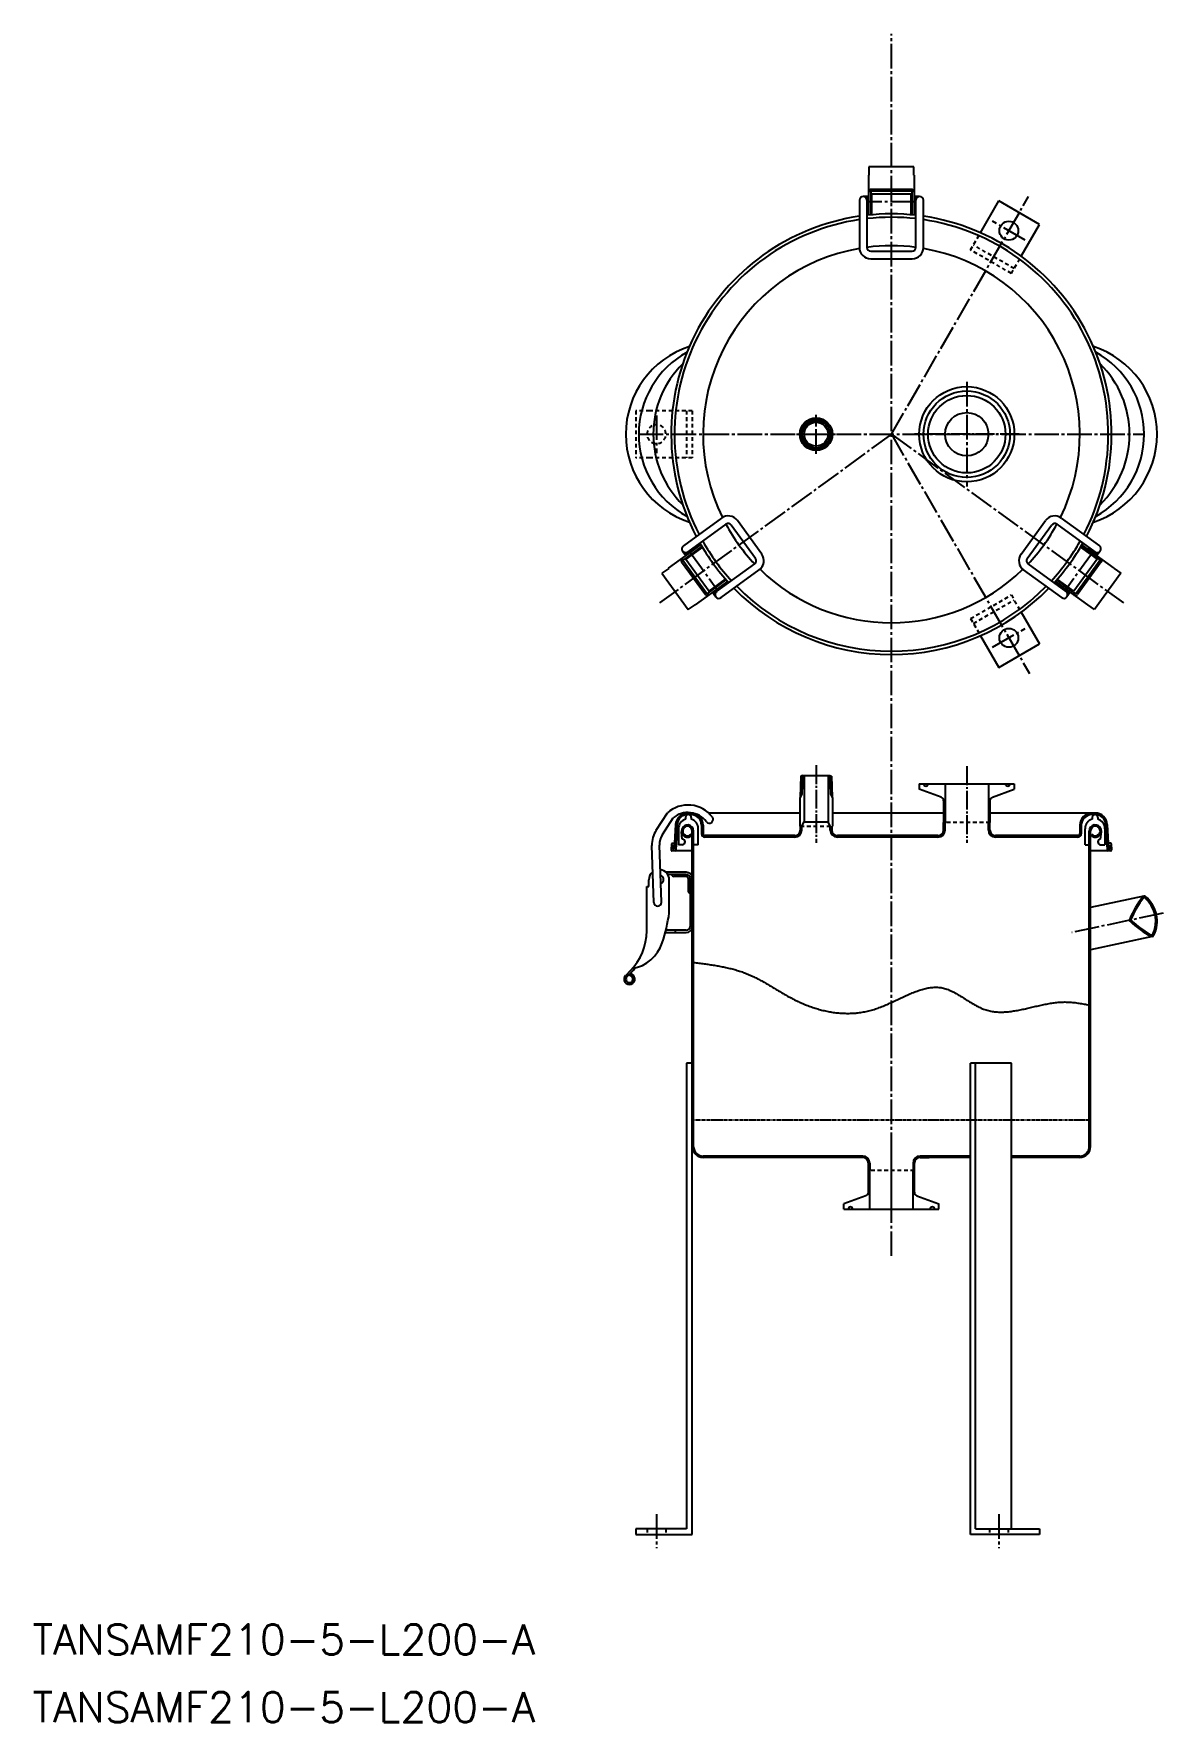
# Model space of a CAD drawing. Extents: x 158 to 757, y -214 to 681.
import ezdxf

# ---------------------------------------------------------------- set-up
doc = ezdxf.new("R2010")
doc.units = 0
for name, pattern in [('CENS', [13, 10, -1, 1, -1]), ('CENTER', [17.5, 13, -1.5, 1.5, -1.5]), ('DASHED', [3.5, 2, -1.5]), ('PHANTOM', [2.5, 1.25, -0.25, 0.25, -0.25, 0.25, -0.25])]:
    doc.linetypes.add(name, pattern=pattern)
doc.layers.get('0').update_dxf_attribs({"linetype": 'CONTINUOUS'})
doc.layers.add('CENTER', color=1, linetype='CENTER')
doc.styles.get("Standard").update_dxf_attribs({"font": 'txt.shx', "bigfont": '@extfont2.shx'})

msp = doc.modelspace()

# ---------------------------------------------------------------- linework, layer by layer
at = {"color": 7, "linetype": 'CONTINUOUS'}
for p, q in [((625.08, 610.79), (601.28, 610.79)), ((601.28, 610.79), (601.28, 606.36)), ((625.08, 606.36), (625.08, 610.79)), ((601.18, 585.16), (601.18, 606.36)), ((601.28, 606.36), (601.18, 606.36)), ((625.18, 606.36), (625.08, 606.36)), ((625.18, 606.36), (625.18, 585.16)), ((596.18, 592.99), (596.18, 567.99)), ((601.18, 594.99), (598.18, 594.99)), ((600.18, 592.99), (600.18, 567.99)), ((600.48, 594.44), (600.48, 589.94)), ((601.18, 594.44), (600.48, 594.44)), ((602.18, 597.59), (601.18, 597.59)), ((624.18, 597.79), (602.18, 597.79)), ((602.18, 597.79), (602.18, 585.26)), ((602.68, 594.19), (602.18, 594.19)), ((623.93, 598.79), (602.43, 598.79)), ((623.68, 596.19), (602.68, 596.19)), ((602.68, 596.19), (602.68, 585.31)), ((623.68, 585.31), (623.68, 596.19)), ((624.18, 594.19), (623.68, 594.19)), ((624.18, 585.26), (624.18, 597.79)), ((625.18, 597.59), (624.18, 597.59)), ((628.18, 594.99), (625.18, 594.99)), ((625.18, 594.94), (625.88, 594.94)), ((625.88, 594.94), (625.88, 589.44)), ((626.18, 567.99), (626.18, 592.99)), ((630.18, 567.99), (630.18, 592.99)), ((660.46, 575.79), (670.21, 592.66)), ((691.86, 580.16), (670.21, 592.66)), ((600.48, 590.99), (600.18, 590.99)), ((600.48, 589.94), (601.18, 589.94)), ((602.68, 590.19), (602.18, 590.19)), ((624.18, 590.19), (623.68, 590.19)), ((625.88, 589.44), (625.18, 589.44)), ((625.88, 590.99), (626.18, 590.99)), ((682.05, 563.33), (691.86, 580.16)), ((602.18, 565.99), (624.18, 565.99)), ((602.18, 561.99), (624.18, 561.99)), ((523.02, 424.4), (502.79, 409.7)), ((525.37, 421.16), (505.14, 406.47)), ((544.33, 405.27), (531.4, 423.07)), ((682.03, 405.27), (694.97, 423.07)), ((701, 421.16), (721.22, 406.47)), ((703.35, 424.4), (723.57, 409.7)), ((541.09, 402.92), (528.16, 420.72)), ((685.27, 402.92), (698.2, 420.72)), ((494.92, 397.8), (512.06, 410.26)), ((502.35, 406.91), (504.11, 404.48)), ((512.57, 409.39), (502.43, 402.03)), ((503.74, 405.08), (508.19, 408.31)), ((504.15, 404.51), (503.74, 405.08)), ((512.83, 408.96), (504.02, 402.56)), ((505.35, 404.14), (505.64, 403.74)), ((506.94, 407.4), (506.76, 407.64)), ((508.19, 408.31), (508.6, 407.74)), ((508.58, 406.49), (508.88, 406.09)), ((713.53, 408.96), (722.34, 402.56)), ((713.79, 409.39), (723.93, 402.03)), ((731.44, 397.8), (714.3, 410.26)), ((717.78, 406.49), (717.49, 406.09)), ((718.17, 408.31), (717.76, 407.74)), ((722.62, 405.08), (718.17, 408.31)), ((719.43, 407.4), (719.6, 407.64)), ((721.02, 404.14), (720.72, 403.74)), ((722.21, 404.51), (722.62, 405.08)), ((724.01, 406.91), (722.25, 404.48)), ((494.98, 397.72), (491.39, 395.11)), ((491.39, 395.11), (505.38, 375.86)), ((494.92, 397.8), (494.98, 397.72)), ((501.77, 401.24), (514.41, 383.84)), ((502.01, 402.95), (502.59, 402.15)), ((502.43, 402.03), (515.36, 384.23)), ((504.02, 402.56), (516.36, 385.57)), ((520.42, 385.43), (540.65, 400.13)), ((522.77, 382.2), (543, 396.89)), ((703.59, 382.2), (683.36, 396.89)), ((705.94, 385.43), (685.71, 400.13)), ((722.34, 402.56), (710, 385.57)), ((723.93, 402.03), (711, 384.23)), ((724.59, 401.24), (711.95, 383.84)), ((734.98, 395.11), (720.99, 375.86)), ((724.35, 402.95), (723.77, 402.15)), ((731.44, 397.8), (731.38, 397.72)), ((731.38, 397.72), (734.98, 395.11)), ((526.17, 390.84), (509.03, 378.39)), ((515.36, 384.23), (525.5, 391.59)), ((516.36, 385.57), (525.17, 391.97)), ((517.98, 386.75), (518.28, 386.35)), ((518.66, 385.39), (519.07, 384.82)), ((519.07, 384.82), (522.71, 387.47)), ((521.22, 389.1), (521.51, 388.7)), ((521.86, 386.85), (522.04, 386.61)), ((522.71, 387.47), (522.3, 388.03)), ((700.19, 390.84), (717.34, 378.39)), ((711, 384.23), (700.86, 391.59)), ((710, 385.57), (701.19, 391.97)), ((703.65, 387.47), (704.06, 388.03)), ((707.29, 384.82), (703.65, 387.47)), ((704.5, 386.85), (704.32, 386.61)), ((705.14, 389.1), (704.85, 388.7)), ((707.7, 385.39), (707.29, 384.82)), ((708.38, 386.75), (708.09, 386.35)), ((505.38, 375.86), (508.97, 378.47)), ((508.97, 378.47), (509.03, 378.39)), ((515.53, 384.35), (516.11, 383.54)), ((518.22, 385.07), (519.98, 382.64)), ((708.14, 385.07), (706.38, 382.64)), ((710.84, 384.35), (710.25, 383.54)), ((717.39, 378.47), (717.34, 378.39)), ((720.99, 375.86), (717.39, 378.47)), ((682.13, 374.47), (691.86, 357.62)), ((660.46, 362), (670.21, 345.12)), ((670.21, 345.12), (691.86, 357.62)), ((565.03, 287.48), (564.69, 276.32)), ((565.9, 287.93), (565.03, 287.48)), ((565.9, 287.93), (580.46, 287.93)), ((566.83, 287.93), (566.83, 263.18)), ((579.53, 287.93), (579.53, 263.18)), ((580.46, 287.93), (581.33, 287.48)), ((581.33, 287.48), (581.68, 276.32)), ((565.59, 277.88), (564.53, 276.05)), ((580.77, 277.88), (581.83, 276.05)), ((627.93, 283.43), (678.43, 283.43)), ((627.93, 283.43), (627.93, 280.58)), ((639.57, 276.35), (627.93, 280.58)), ((641.68, 283.43), (641.68, 262.93)), ((664.68, 283.43), (664.68, 262.93)), ((666.8, 276.35), (678.43, 280.58)), ((678.43, 283.43), (678.43, 280.58)), ((564.53, 276.05), (564.53, 260.93)), ((581.83, 276.05), (581.83, 260.93)), ((640.88, 274.47), (640.88, 262.93)), ((665.48, 274.47), (665.48, 262.93)), ((488.28, 258.78), (494.28, 268.03)), ((491.63, 256.61), (497.32, 265.37)), ((498.6, 261.77), (497.92, 248.73)), ((499.4, 261.73), (498.69, 248.31)), ((503.93, 265.63), (503.93, 264.63)), ((507.6, 267.93), (505.09, 267.93)), ((506.68, 267.13), (505.09, 267.13)), ((506.93, 265.63), (506.93, 264.63)), ((512.38, 261.43), (512.38, 256.93)), ((513.18, 261.43), (513.18, 256.93)), ((564.53, 267.93), (516.14, 267.93)), ((564.83, 260.93), (564.83, 258.93)), ((565.63, 260.93), (566.83, 263.18)), ((565.63, 258.93), (565.63, 260.93)), ((566.83, 263.18), (579.53, 263.18)), ((580.73, 260.93), (579.53, 263.18)), ((580.73, 258.93), (580.73, 260.93)), ((581.53, 260.93), (581.53, 258.93)), ((640.88, 267.93), (581.83, 267.93)), ((640.88, 258.93), (640.88, 262.93)), ((641.68, 258.93), (641.68, 262.93)), ((664.68, 258.93), (664.68, 262.93)), ((721.27, 267.93), (665.48, 267.93)), ((665.48, 258.93), (665.48, 262.93)), ((713.18, 261.43), (713.18, 256.93)), ((713.98, 261.43), (713.98, 256.93)), ((719.68, 267.13), (721.27, 267.13)), ((719.73, 265.63), (719.73, 264.63)), ((722.73, 265.63), (722.73, 264.63)), ((726.96, 261.73), (727.67, 248.31)), ((727.76, 261.77), (728.45, 248.73)), ((496.46, 251.55), (496.29, 248.35)), ((496.86, 251.93), (497.66, 251.93)), ((497.24, 251.13), (497.11, 248.73)), ((500.18, 259.6), (500.18, 251.13)), ((502.13, 251.13), (500.18, 251.13)), ((502.13, 254.13), (501.7, 258.03)), ((507.48, 256.37), (506.93, 256.8)), ((507.48, 90.93), (507.48, 258.38)), ((508.18, 90.93), (508.18, 258.38)), ((510.68, 251.13), (508.18, 251.13)), ((510.68, 251.13), (510.68, 259.6)), ((561.83, 255.93), (514.18, 255.93)), ((561.83, 255.13), (514.18, 255.13)), ((561.83, 255.93), (553.18, 255.93)), ((584.53, 255.93), (593.18, 255.93)), ((637.88, 255.93), (584.53, 255.93)), ((637.88, 255.13), (584.53, 255.13)), ((712.18, 255.93), (668.48, 255.93)), ((712.18, 255.13), (668.48, 255.13)), ((715.98, 251.13), (715.98, 259.6)), ((715.98, 251.13), (718.18, 251.13)), ((718.18, 90.93), (718.18, 258.38)), ((718.88, 90.93), (718.88, 258.38)), ((718.88, 256.37), (719.43, 256.8)), ((724.23, 254.13), (724.66, 258.03)), ((724.23, 251.13), (726.48, 251.13)), ((726.48, 259.6), (726.48, 251.13)), ((729.5, 251.93), (728.7, 251.93)), ((729.12, 251.13), (729.25, 248.73)), ((729.9, 251.55), (730.07, 248.35)), ((487.08, 220.47), (486.03, 250.67)), ((491.08, 220.61), (490.03, 250.81)), ((507.48, 247.93), (496.69, 247.93)), ((497.11, 248.73), (497.92, 248.73)), ((497.18, 249.93), (497.98, 249.93)), ((729.67, 247.93), (718.88, 247.93)), ((729.18, 249.93), (728.38, 249.93)), ((729.25, 248.73), (728.45, 248.73)), ((504.28, 236.54), (493.46, 236.54)), ((504.28, 235.34), (494.49, 235.34)), ((504.28, 234.34), (497.78, 234.34)), ((505.28, 233.34), (505.28, 226.84)), ((506.28, 233.34), (506.28, 207.74)), ((483.28, 205.4), (483.28, 228.94)), ((483.28, 228.94), (484.48, 228.94)), ((484.48, 228.94), (484.48, 232.54)), ((495.28, 214.94), (495.28, 232.54)), ((747.12, 223.88), (718.88, 217.88)), ((493.13, 204.54), (504.28, 204.54)), ((504.28, 205.74), (493.43, 205.74)), ((498.48, 205.74), (498.48, 204.54)), ((751.69, 202.36), (718.88, 195.39)), ((474.49, 184.19), (472.12, 181.81)), ((475.2, 183.48), (472.82, 181.1)), ((474.36, 182.63), (474.28, 181.64)), ((504.48, 135.23), (504.48, -111.77)), ((507.48, 135.23), (504.48, 135.23)), ((507.48, -114.77), (507.48, 135.23)), ((655.21, -114.77), (655.21, 135.23)), ((676.86, 135.23), (655.21, 135.23)), ((657.81, -111.77), (657.81, 135.23)), ((676.86, -111.77), (676.86, 135.23)), ((597.98, 85.93), (513.18, 85.93)), ((597.98, 85.23), (513.18, 85.23)), ((597.98, 85.93), (593.18, 85.93)), ((597.98, 85.23), (593.18, 85.23)), ((600.98, 78.23), (600.98, 82.23)), ((601.68, 82.23), (601.68, 78.23)), ((624.68, 82.23), (624.68, 78.23)), ((625.38, 78.23), (625.38, 82.23)), ((633.18, 85.93), (628.38, 85.93)), ((655.21, 85.93), (628.38, 85.93)), ((628.38, 85.23), (633.18, 85.23)), ((655.21, 85.23), (628.38, 85.23)), ((713.18, 85.93), (676.86, 85.93)), ((713.18, 85.23), (676.86, 85.23)), ((600.98, 66.73), (600.98, 78.23)), ((601.68, 57.73), (601.68, 78.23)), ((624.68, 57.73), (624.68, 78.23)), ((625.38, 66.73), (625.38, 78.23)), ((599.67, 64.85), (587.93, 60.58)), ((626.7, 64.85), (638.43, 60.58)), ((587.93, 57.73), (587.93, 60.58)), ((587.93, 57.73), (638.43, 57.73)), ((638.43, 57.73), (638.43, 60.58)), ((504.48, -111.77), (477.48, -111.77)), ((477.48, -111.77), (477.48, -114.77)), ((477.48, -114.77), (507.48, -114.77)), ((691.86, -114.77), (655.21, -114.77)), ((657.81, -111.77), (691.86, -111.77)), ((691.86, -111.77), (691.86, -114.77))]:
    msp.add_line(p, q, dxfattribs=at)
at = {"color": 3, "linetype": 'DASHED'}
for p, q in [((655.21, 566.68), (660.46, 575.79)), ((676.86, 554.18), (655.21, 566.68)), ((678.36, 556.78), (656.71, 569.28)), ((676.86, 554.18), (682.05, 563.33)), ((484.99, 481.38), (477.48, 481.38)), ((477.48, 481.38), (477.48, 456.38)), ((507.48, 481.38), (484.99, 481.38)), ((504.48, 481.38), (504.48, 456.38)), ((507.48, 481.38), (507.48, 456.38)), ((484.99, 456.38), (477.48, 456.38)), ((507.48, 456.38), (484.99, 456.38)), ((655.21, 371.11), (676.86, 383.61)), ((656.71, 368.51), (678.36, 381.01)), ((676.86, 383.61), (682.11, 374.5)), ((655.21, 371.11), (660.46, 362)), ((564.83, 260.93), (581.53, 260.93)), ((665.48, 262.93), (640.88, 262.93)), ((625.38, 78.23), (600.98, 78.23)), ((483.48, -111.77), (483.48, -114.77)), ((493.48, -111.77), (493.48, -114.77)), ((665.21, -111.77), (665.21, -114.77)), ((675.21, -111.77), (675.21, -114.77))]:
    msp.add_line(p, q, dxfattribs=at)
at = {"color": 1, "linetype": 'CENTER'}
for p, q in [((653.18, 496.67), (653.18, 441.12)), ((573.18, 458.51), (573.18, 479.27))]:
    msp.add_line(p, q, dxfattribs=at)
at = {"color": 1, "linetype": 'CENS'}
for p, q in [((562.8, 468.89), (583.56, 468.89)), ((680.96, 468.89), (625.41, 468.89)), ((573.18, 293.29), (573.18, 252.16)), ((653.18, 292.72), (653.18, 252.16))]:
    msp.add_line(p, q, dxfattribs=at)
at = {"color": 3, "linetype": 'CONTINUOUS'}
for p, q in [((565.9, 287.93), (565.59, 277.88)), ((580.46, 287.93), (580.77, 277.88))]:
    msp.add_line(p, q, dxfattribs=at)
at = {"color": 3, "linetype": 'PHANTOM'}
msp.add_line((507.48, 105.23), (718.88, 105.23), dxfattribs=at)
at = {"color": 3}
msp.add_polyline3d([(508.18, 188.66, 0), (508.88, 188.58, 0), (509.57, 188.49, 0), (510.27, 188.4, 0), (510.96, 188.31, 0), (511.65, 188.22, 0), (512.35, 188.13, 0), (513.04, 188.04, 0), (513.74, 187.95, 0), (514.43, 187.86, 0), (515.12, 187.76, 0), (515.81, 187.67, 0), (516.5, 187.57, 0), (517.19, 187.47, 0), (517.88, 187.36, 0), (518.56, 187.25, 0), (519.25, 187.14, 0), (519.93, 187.03, 0), (520.62, 186.92, 0), (521.3, 186.8, 0), (521.98, 186.67, 0), (522.66, 186.55, 0), (523.34, 186.42, 0), (524.01, 186.28, 0), (524.69, 186.14, 0), (525.36, 186, 0), (526.03, 185.85, 0), (526.7, 185.7, 0), (527.36, 185.54, 0), (528.03, 185.38, 0), (528.69, 185.21, 0), (529.35, 185.03, 0), (530, 184.85, 0), (530.66, 184.66, 0), (531.31, 184.47, 0), (531.96, 184.27, 0), (532.61, 184.06, 0), (533.25, 183.85, 0), (533.89, 183.63, 0), (534.53, 183.4, 0), (535.16, 183.17, 0), (535.8, 182.93, 0), (536.42, 182.68, 0), (537.05, 182.42, 0), (537.67, 182.15, 0), (538.29, 181.88, 0), (538.91, 181.6, 0), (539.52, 181.31, 0), (540.14, 181.02, 0), (540.75, 180.72, 0), (541.35, 180.42, 0), (541.96, 180.11, 0), (542.56, 179.8, 0), (543.17, 179.48, 0), (543.77, 179.16, 0), (544.37, 178.83, 0), (544.96, 178.5, 0), (545.56, 178.16, 0), (546.16, 177.82, 0), (546.75, 177.48, 0), (547.35, 177.14, 0), (547.94, 176.79, 0), (548.53, 176.44, 0), (549.12, 176.09, 0), (549.72, 175.74, 0), (550.31, 175.39, 0), (550.9, 175.04, 0), (551.5, 174.68, 0), (552.09, 174.33, 0), (552.69, 173.97, 0), (553.28, 173.62, 0), (553.88, 173.27, 0), (554.47, 172.91, 0), (555.07, 172.56, 0), (555.67, 172.21, 0), (556.27, 171.87, 0), (556.88, 171.52, 0), (557.48, 171.18, 0), (558.09, 170.84, 0), (558.69, 170.5, 0), (559.3, 170.17, 0), (559.92, 169.84, 0), (560.53, 169.51, 0), (561.15, 169.19, 0), (561.77, 168.87, 0), (562.39, 168.56, 0), (563.02, 168.25, 0), (563.65, 167.95, 0), (564.28, 167.66, 0), (564.92, 167.37, 0), (565.56, 167.08, 0), (566.2, 166.8, 0), (566.84, 166.53, 0), (567.49, 166.26, 0), (568.14, 166, 0), (568.8, 165.75, 0), (569.45, 165.5, 0), (570.11, 165.26, 0), (570.77, 165.03, 0), (571.44, 164.81, 0), (572.1, 164.59, 0), (572.77, 164.37, 0), (573.44, 164.17, 0), (574.11, 163.97, 0), (574.79, 163.78, 0), (575.46, 163.6, 0), (576.14, 163.42, 0), (576.82, 163.25, 0), (577.5, 163.09, 0), (578.19, 162.94, 0), (578.87, 162.79, 0), (579.56, 162.66, 0), (580.25, 162.53, 0), (580.94, 162.41, 0), (581.63, 162.3, 0), (582.32, 162.2, 0), (583.02, 162.1, 0), (583.71, 162.02, 0), (584.41, 161.94, 0), (585.1, 161.87, 0), (585.8, 161.81, 0), (586.5, 161.76, 0), (587.2, 161.72, 0), (587.9, 161.69, 0), (588.6, 161.67, 0), (589.3, 161.66, 0), (590, 161.65, 0), (590.7, 161.66, 0), (591.4, 161.68, 0), (592.11, 161.7, 0), (592.81, 161.74, 0), (593.51, 161.78, 0), (594.21, 161.84, 0), (594.91, 161.91, 0), (595.62, 161.99, 0), (596.32, 162.07, 0), (597.02, 162.17, 0), (597.72, 162.28, 0), (598.42, 162.4, 0), (599.12, 162.53, 0), (599.82, 162.68, 0), (600.52, 162.83, 0), (601.22, 163, 0), (601.91, 163.17, 0), (602.61, 163.36, 0), (603.3, 163.56, 0), (604, 163.77, 0), (604.69, 163.99, 0), (605.38, 164.22, 0), (606.08, 164.47, 0), (606.76, 164.72, 0), (607.45, 164.98, 0), (608.14, 165.25, 0), (608.83, 165.53, 0), (609.51, 165.81, 0), (610.2, 166.1, 0), (610.88, 166.4, 0), (611.56, 166.7, 0), (612.24, 167, 0), (612.92, 167.31, 0), (613.6, 167.62, 0), (614.27, 167.94, 0), (614.95, 168.25, 0), (615.62, 168.57, 0), (616.3, 168.88, 0), (616.97, 169.2, 0), (617.64, 169.52, 0), (618.31, 169.83, 0), (618.97, 170.15, 0), (619.64, 170.46, 0), (620.3, 170.76, 0), (620.97, 171.07, 0), (621.63, 171.37, 0), (622.29, 171.66, 0), (622.95, 171.95, 0), (623.61, 172.23, 0), (624.26, 172.5, 0), (624.92, 172.77, 0), (625.57, 173.03, 0), (626.22, 173.27, 0), (626.87, 173.51, 0), (627.52, 173.74, 0), (628.17, 173.96, 0), (628.82, 174.17, 0), (629.46, 174.36, 0), (630.1, 174.54, 0), (630.75, 174.71, 0), (631.39, 174.86, 0), (632.02, 175, 0), (632.66, 175.12, 0), (633.3, 175.23, 0), (633.93, 175.32, 0), (634.56, 175.4, 0), (635.19, 175.45, 0), (635.82, 175.49, 0), (636.45, 175.51, 0), (637.07, 175.5, 0), (637.7, 175.48, 0), (638.32, 175.44, 0), (638.94, 175.37, 0), (639.56, 175.29, 0), (640.17, 175.18, 0), (640.79, 175.04, 0), (641.4, 174.88, 0), (642.01, 174.7, 0), (642.62, 174.5, 0), (643.23, 174.28, 0), (643.84, 174.03, 0), (644.45, 173.77, 0), (645.05, 173.49, 0), (645.66, 173.2, 0), (646.26, 172.89, 0), (646.86, 172.57, 0), (647.47, 172.24, 0), (648.07, 171.9, 0), (648.67, 171.54, 0), (649.27, 171.18, 0), (649.88, 170.81, 0), (650.48, 170.44, 0), (651.08, 170.06, 0), (651.69, 169.68, 0), (652.29, 169.3, 0), (652.9, 168.91, 0), (653.5, 168.53, 0), (654.11, 168.15, 0), (654.72, 167.77, 0), (655.33, 167.4, 0), (655.94, 167.03, 0), (656.55, 166.66, 0), (657.16, 166.31, 0), (657.78, 165.96, 0), (658.39, 165.62, 0), (659.01, 165.3, 0), (659.64, 164.99, 0), (660.26, 164.69, 0), (660.89, 164.41, 0), (661.51, 164.14, 0), (662.15, 163.9, 0), (662.78, 163.67, 0), (663.42, 163.46, 0), (664.06, 163.27, 0), (664.7, 163.1, 0), (665.35, 162.94, 0), (665.99, 162.81, 0), (666.64, 162.7, 0), (667.3, 162.6, 0), (667.95, 162.52, 0), (668.61, 162.45, 0), (669.27, 162.4, 0), (669.94, 162.36, 0), (670.6, 162.34, 0), (671.27, 162.34, 0), (671.94, 162.34, 0), (672.61, 162.36, 0), (673.28, 162.39, 0), (673.96, 162.43, 0), (674.64, 162.49, 0), (675.32, 162.55, 0), (675.99, 162.63, 0), (676.68, 162.71, 0), (677.36, 162.81, 0), (678.05, 162.91, 0), (678.73, 163.02, 0), (679.42, 163.13, 0), (680.11, 163.26, 0), (680.8, 163.39, 0), (681.49, 163.52, 0), (682.18, 163.66, 0), (682.88, 163.81, 0), (683.57, 163.96, 0), (684.27, 164.11, 0), (684.97, 164.27, 0), (685.66, 164.43, 0), (686.36, 164.59, 0), (687.06, 164.75, 0), (687.76, 164.91, 0), (688.46, 165.08, 0), (689.16, 165.24, 0), (689.86, 165.4, 0), (690.56, 165.56, 0), (691.26, 165.72, 0), (691.96, 165.88, 0), (692.66, 166.03, 0), (693.36, 166.19, 0), (694.06, 166.33, 0), (694.76, 166.47, 0), (695.46, 166.61, 0), (696.16, 166.74, 0), (696.86, 166.87, 0), (697.56, 166.98, 0), (698.26, 167.1, 0), (698.96, 167.2, 0), (699.66, 167.29, 0), (700.36, 167.38, 0), (701.05, 167.46, 0), (701.75, 167.52, 0), (702.44, 167.58, 0), (703.14, 167.62, 0), (703.83, 167.66, 0), (704.52, 167.68, 0), (705.21, 167.69, 0), (705.9, 167.68, 0), (706.59, 167.66, 0), (707.28, 167.63, 0), (707.96, 167.59, 0), (708.65, 167.54, 0), (709.33, 167.48, 0), (710.02, 167.41, 0), (710.7, 167.33, 0), (711.38, 167.24, 0), (712.06, 167.15, 0), (712.74, 167.05, 0), (713.42, 166.94, 0), (714.1, 166.84, 0), (714.78, 166.72, 0), (715.46, 166.61, 0), (716.14, 166.49, 0), (716.82, 166.38, 0), (717.5, 166.26, 0), (718.18, 166.14, 0)], dxfattribs=at)
at = {"color": 7, "linetype": 'CONTINUOUS'}
for centre, radius in [((675.53, 576.89), 5), ((653.18, 468.89), 25.25), ((653.18, 468.89), 22.95), ((653.18, 468.89), 20.55), ((573.18, 468.89), 8.65), ((573.18, 468.89), 8.15), ((573.18, 468.89), 6.35), ((653.18, 468.89), 11.5), ((675.53, 360.9), 5)]:
    msp.add_circle(centre, radius, dxfattribs=at)
at = {"color": 3, "linetype": 'CONTINUOUS'}
msp.add_circle((573.18, 468.89), 7.3, dxfattribs=at)
at = {"color": 7, "linetype": 'CONTINUOUS'}
for centre, radius, start, end in [((598.18, 592.99), 2, 0, 180), ((602.43, 597.54), 1.25, 90, 180), ((623.93, 597.54), 1.25, 0, 90), ((628.18, 592.99), 2, 0, 180), ((613.18, 468.89), 116.89, 98.3627, 207.6373), ((613.18, 468.89), 115.12, 98.49206, 207.50794), ((613.18, 468.89), 116.89, 83.61446, 96.38554), ((613.18, 468.89), 115.12, 83.51599, 96.48401), ((613.18, 468.89), 116.89, 332.3627, 81.6373), ((613.18, 468.89), 115.12, 332.49206, 81.50794), ((613.18, 468.89), 100, 99.77307, 206.22693), ((602.18, 567.99), 6, 180, 270), ((613.18, 468.89), 100, 82.53041, 97.46959), ((602.18, 567.99), 2, 180, 270), ((624.18, 567.99), 6, 270, 0), ((624.18, 567.99), 2, 270, 0), ((613.18, 468.89), 100, 333.77307, 80.22693), ((521.19, 468.89), 49.01, 108.08021, 251.91979), ((528.83, 468.89), 49.79, 118.962, 241.038), ((705.17, 468.89), 49.01, 288.08021, 71.91979), ((697.53, 468.89), 49.79, 298.962, 61.038), ((539.15, 468.89), 52.39, 134.50041, 225.49959), ((687.22, 468.89), 52.39, 314.50041, 45.49959), ((526.54, 419.54), 6, 36, 126), ((613.18, 468.89), 100, 208.53041, 223.46959), ((526.54, 419.54), 2, 36, 126), ((613.18, 468.89), 100, 316.53041, 331.46959), ((699.82, 419.54), 6, 54, 144), ((699.82, 419.54), 2, 54, 144), ((613.18, 468.89), 115.12, 209.51599, 222.48401), ((613.18, 468.89), 115.12, 317.51599, 330.48401), ((503.97, 408.09), 2, 126, 306), ((613.18, 468.89), 116.89, 209.61446, 222.38554), ((539.47, 401.75), 6, 306, 36), ((686.89, 401.75), 6, 144, 234), ((613.18, 468.89), 116.89, 317.61446, 330.38554), ((722.4, 408.09), 2, 234, 54), ((502.78, 401.97), 1.25, 126, 216), ((539.47, 401.75), 2, 306, 36), ((613.18, 468.89), 100, 225.77307, 314.22693), ((686.89, 401.75), 2, 144, 234), ((723.58, 401.97), 1.25, 324, 54), ((521.6, 383.81), 2, 126, 306), ((613.18, 468.89), 116.89, 224.3627, 315.6373), ((613.18, 468.89), 115.12, 224.49206, 315.50794), ((704.76, 383.81), 2, 234, 54), ((515.42, 384.58), 1.25, 216, 306), ((710.94, 384.58), 1.25, 234, 324), ((631.43, 283.43), 1.2, 180, 0), ((674.93, 283.43), 1.2, 180, 0), ((505.16, 255.84), 16.34, 37.30164, 131.74202), ((638.88, 274.47), 2, 0, 70), ((667.48, 274.47), 2, 110, 180), ((505.16, 255.84), 12.34, 37.30164, 129.42482), ((505.09, 261.43), 6.5, 90, 177), ((505.09, 261.43), 5.7, 90, 177), ((505.43, 259.6), 5.25, 106.60155, 180), ((504.93, 258.38), 3.25, 0, 321.68512), ((504.93, 258.38), 2.55, 0, 321.68512), ((505.43, 265.63), 1.5, 0, 180), ((506.68, 261.43), 6.5, 0, 90), ((506.68, 261.43), 5.7, 0, 90), ((505.43, 259.6), 5.25, 0, 73.39845), ((516.56, 264.53), 2, 217.30164, 37.30164), ((719.68, 261.43), 6.5, 90, 180), ((719.68, 261.43), 5.7, 90, 180), ((721.23, 259.6), 5.25, 106.60155, 180), ((721.43, 258.38), 3.25, 218.31488, 180), ((721.43, 258.38), 2.55, 218.31488, 180), ((721.23, 265.63), 1.5, 0, 180), ((721.27, 261.43), 6.5, 3, 90), ((721.27, 261.43), 5.7, 3, 90), ((721.23, 259.6), 5.25, 0, 73.39845), ((500.02, 251.16), 14, 147, 182), ((500.02, 251.16), 10, 147, 182), ((496.86, 251.53), 0.4, 90, 177), ((497.66, 251.53), 0.4, 357, 90), ((502.13, 252.63), 1.5, 270, 90), ((514.18, 256.93), 1.8, 180, 270), ((514.18, 256.93), 1, 180, 270), ((561.83, 258.93), 3, 270, 0), ((561.83, 258.93), 3.8, 270, 0), ((584.53, 258.93), 3.8, 180, 270), ((584.53, 258.93), 3, 180, 270), ((637.88, 258.93), 3.8, 270, 0), ((637.88, 258.93), 3, 270, 0), ((668.48, 258.93), 3.8, 180, 270), ((668.48, 258.93), 3, 180, 270), ((712.18, 256.93), 1, 270, 0), ((712.18, 256.93), 1.8, 270, 0), ((724.23, 252.63), 1.5, 90, 270), ((728.7, 251.53), 0.4, 90, 183), ((729.5, 251.53), 0.4, 3, 90), ((496.69, 248.33), 0.4, 177, 270), ((498.3, 248.33), 0.4, 270, 357), ((728.07, 248.33), 0.4, 183, 270), ((729.67, 248.33), 0.4, 270, 3), ((489.88, 232.54), 5.4, 128.58272, 180), ((489.88, 232.54), 5.4, 0, 83.67673), ((489.88, 232.54), 2.4, 291.00833, 72.99167), ((497.78, 235.84), 1.5, 199.47122, 270), ((504.28, 233.34), 3.2, 0, 90), ((504.28, 233.34), 2, 0, 90), ((504.28, 233.34), 1, 0, 90), ((506.78, 226.84), 1.5, 180, 250.52878), ((489.08, 220.54), 2, 182, 2), ((786, 192.82), 50, 142.1222, 157.90338), ((786, 192.82), 49.3, 142.1222, 157.90338), ((747.33, 222.9), 0.3, 50.58009, 142.1222), ((747.33, 222.9), 1, 50.58009, 102), ((737.15, 210.52), 16.34, 333.41991, 50.58009), ((737.15, 210.52), 17.04, 333.41991, 50.58009), ((396.42, 230.01), 100, 341.95427, 351.33624), ((504.28, 207.74), 3.2, 270, 0), ((504.28, 207.74), 2, 270, 0), ((740.6, 211.25), 1, 157.90338, 226.09662), ((774.58, 246.56), 50, 226.09662, 241.8778), ((740.6, 211.25), 0.3, 157.90338, 226.09662), ((774.58, 246.56), 49.3, 226.09662, 241.8778), ((453.28, 205.4), 30, 315, 0), ((472.49, 205.22), 20, 279.30232, 341.95427), ((751.49, 203.34), 0.3, 241.8778, 333.41991), ((751.49, 203.34), 1, 282, 333.41991), ((474.13, 179.79), 2.85, 135, 85.4755), ((474.13, 179.79), 1.85, 135, 85.4755), ((453.28, 205.4), 31, 315, 320.81894), ((513.18, 90.93), 5.7, 180, 270), ((513.18, 90.93), 5, 180, 270), ((713.18, 90.93), 5, 270, 0), ((713.18, 90.93), 5.7, 270, 0), ((597.98, 82.23), 3.7, 0, 90), ((597.98, 82.23), 3, 0, 90), ((628.38, 82.23), 3.7, 90, 180), ((628.38, 82.23), 3, 90, 180), ((598.98, 66.73), 2, 290, 0), ((627.38, 66.73), 2, 180, 250), ((591.43, 57.73), 1.2, 0, 180), ((634.93, 57.73), 1.2, 0, 180)]:
    msp.add_arc(centre, radius, start, end, dxfattribs=at)
at = {"color": 3, "linetype": 'DASHED'}
for start, end in [(117.36669, 242.63331), (242.63331, 115.44182)]:
    msp.add_arc((488.48, 468.88), 5, start, end, dxfattribs=at)
at = {"layer": 'CENTER', "color": 1, "linetype": 'CENTER'}
for p, q in [((613.18, 32.94), (613.18, 681.35)), ((625.65, 592.19), (600.58, 592.19)), ((613.18, 468.89), (685.98, 594.98)), ((613.18, 468.89), (685.98, 594.98)), ((684.19, 571.89), (666.87, 581.89)), ((684.19, 571.89), (666.87, 581.89)), ((488.48, 478.88), (488.48, 458.88)), ((479.05, 468.89), (747.31, 468.89)), ((613.18, 468.89), (490.01, 379.4)), ((613.18, 468.89), (736.35, 379.4)), ((613.18, 468.89), (686.48, 341.94)), ((613.18, 468.89), (686.48, 341.94)), ((506.1, 406.51), (520.84, 386.22)), ((720.26, 406.51), (705.52, 386.22)), ((666.87, 355.9), (684.19, 365.9)), ((666.87, 355.9), (684.19, 365.9)), ((757.48, 214.84), (708.91, 204.51)), ((613.18, 75.3), (613.18, 89.01)), ((613.18, 56.46), (613.18, 80.32)), ((488.48, -104.08), (488.48, -122.08)), ((670.21, -104.08), (670.21, -122.08))]:
    msp.add_line(p, q, dxfattribs=at)

# ---------------------------------------------------------------- texts
at = {"color": 7, "linetype": 'CONTINUOUS'}
for p in [(157.23, -178.49), (157.23, -214.42)]:
    msp.add_text('TANSAMF210-5-L200-A', height=16, dxfattribs=at).set_placement(p)

doc.saveas('drawing.dxf')
